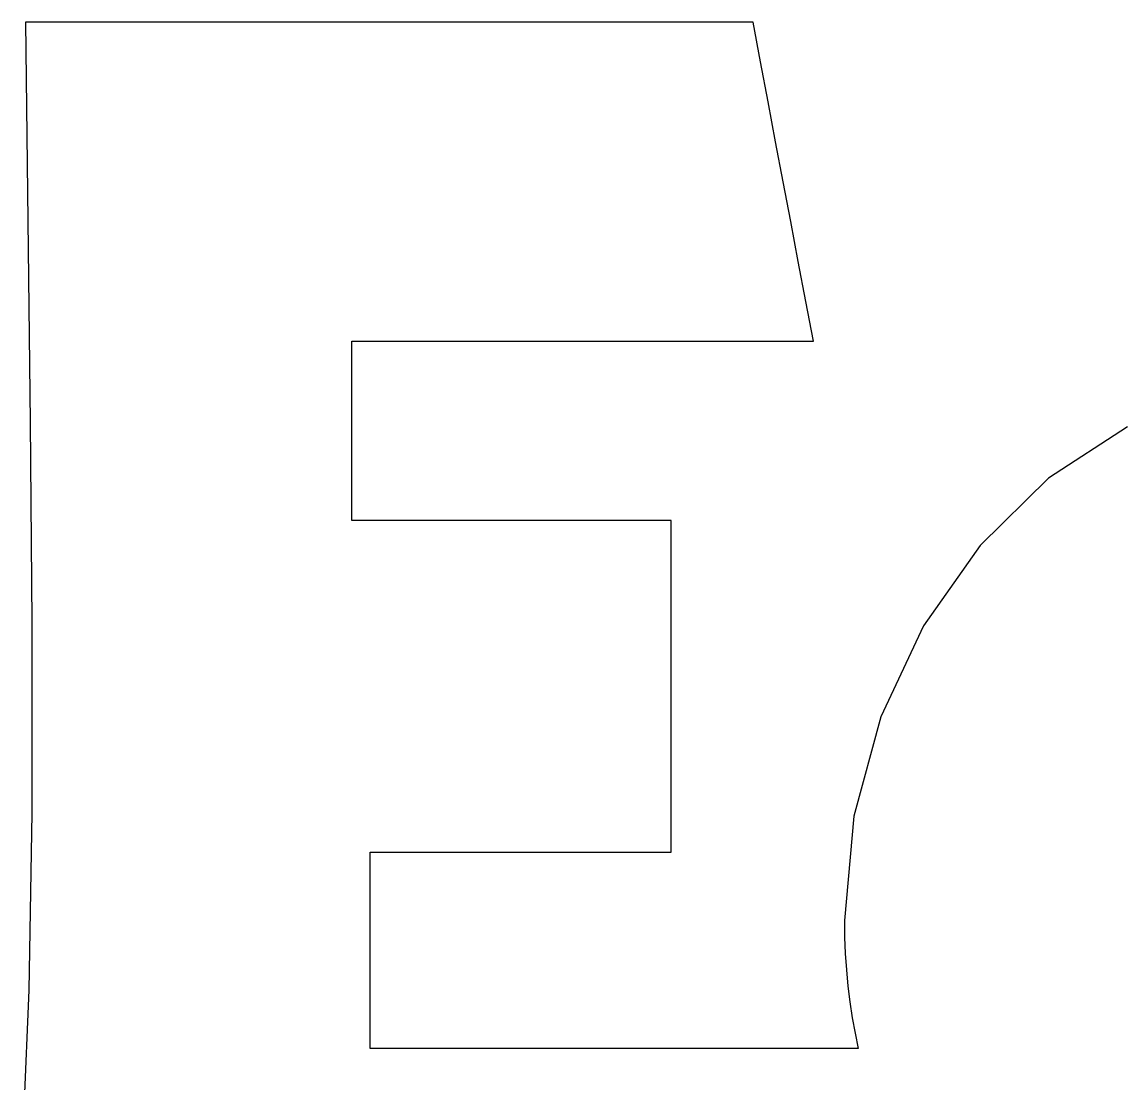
# Model space of a CAD drawing. Extents: x -56 to 66, y -51 to 57.
# Drawn here: x -29.04 to 8.47, y 20.83 to 56.96 of the extents above; entities that cross this region are included whole.
import ezdxf

# ---------------------------------------------------------------- set-up
doc = ezdxf.new("R2010")
doc.units = 0
doc.layers.add('Ed', color=7, linetype='CONTINUOUS')

msp = doc.modelspace()

# ---------------------------------------------------------------- linework, layer by layer
at = {"layer": 'Ed', "color": 7}
for p, q in [((-28.93118, 56.96139), (-28.84898, 50.21108)), ((-25.83495, 56.96135), (-28.93118, 56.96139)), ((-22.73875, 56.96135), (-25.83495, 56.96135)), ((-19.64256, 56.96135), (-22.73875, 56.96135)), ((-16.54637, 56.96135), (-19.64256, 56.96135)), ((-13.45017, 56.96135), (-16.54637, 56.96135)), ((-10.35398, 56.96135), (-13.45017, 56.96135)), ((-7.25779, 56.96135), (-10.35398, 56.96135)), ((-4.16159, 56.96135), (-7.25779, 56.96135)), ((-3.90489, 55.60342), (-4.16159, 56.96135)), ((-3.64819, 54.2455), (-3.90489, 55.60342)), ((-3.39148, 52.88757), (-3.64819, 54.2455)), ((-3.13478, 51.52964), (-3.39148, 52.88757)), ((-2.87808, 50.17172), (-3.13478, 51.52964)), ((-28.84898, 50.21108), (-28.76278, 43.34225)), ((-2.62138, 48.81379), (-2.87808, 50.17172)), ((-2.36467, 47.45586), (-2.62138, 48.81379)), ((-2.10797, 46.09793), (-2.36467, 47.45586)), ((-17.81606, 45.33609), (-17.81606, 46.09793)), ((-17.81606, 46.09793), (-15.85255, 46.09793)), ((-15.85255, 46.09793), (-13.88904, 46.09793)), ((-13.88904, 46.09793), (-11.92552, 46.09793)), ((-11.92552, 46.09793), (-9.96201, 46.09793)), ((-9.96201, 46.09793), (-7.9985, 46.09793)), ((-7.9985, 46.09793), (-6.03499, 46.09793)), ((-6.03499, 46.09793), (-4.07148, 46.09793)), ((-4.07148, 46.09793), (-2.10797, 46.09793)), ((-17.81606, 44.57425), (-17.81606, 45.33609)), ((-17.81606, 43.81241), (-17.81606, 44.57425)), ((-17.81606, 43.05057), (-17.81606, 43.81241)), ((-28.76278, 43.34225), (-28.70588, 36.55392)), ((8.586821, 43.1842), (5.901771, 41.4398)), ((-17.81606, 42.28873), (-17.81606, 43.05057)), ((-17.81606, 41.5269), (-17.81606, 42.28873)), ((-17.81606, 40.76505), (-17.81606, 41.5269)), ((5.901771, 41.4398), (3.564961, 39.15359)), ((-17.81606, 40.00322), (-17.81606, 40.76505)), ((-16.45806, 40.00322), (-17.81606, 40.00322)), ((-15.10007, 40.00322), (-16.45806, 40.00322)), ((-13.74208, 40.00322), (-15.10007, 40.00322)), ((-12.38409, 40.00322), (-13.74208, 40.00322)), ((-11.0261, 40.00322), (-12.38409, 40.00322)), ((-9.66811, 40.00322), (-11.0261, 40.00322)), ((-8.31011, 40.00322), (-9.66811, 40.00322)), ((-6.95212, 40.00322), (-8.31011, 40.00322)), ((-6.95212, 38.59167), (-6.95212, 40.00322)), ((3.564961, 39.15359), (1.638811, 36.41555)), ((-6.95212, 37.18013), (-6.95212, 38.59167)), ((-6.95212, 35.76859), (-6.95212, 37.18013)), ((-28.70588, 36.55392), (-28.71188, 30.04511)), ((1.638811, 36.41555), (0.18572, 33.31563)), ((-6.95212, 34.35705), (-6.95212, 35.76859)), ((-6.95212, 32.94551), (-6.95212, 34.35705)), ((0.18572, 33.31563), (-0.7319, 29.94382)), ((-6.95212, 31.53396), (-6.95212, 32.94551)), ((-6.95212, 30.12242), (-6.95212, 31.53396)), ((-28.71188, 30.04511), (-28.81339, 24.01483)), ((-6.95212, 28.71088), (-6.95212, 30.12242)), ((-0.7319, 29.94382), (-1.05164, 26.39009)), ((-17.19697, 27.87637), (-17.19697, 28.71088)), ((-17.19697, 28.71088), (-15.91637, 28.71088)), ((-15.91637, 28.71088), (-14.63576, 28.71088)), ((-14.63576, 28.71088), (-13.35515, 28.71088)), ((-13.35515, 28.71088), (-12.07455, 28.71088)), ((-12.07455, 28.71088), (-10.79394, 28.71088)), ((-10.79394, 28.71088), (-9.51333, 28.71088)), ((-9.51333, 28.71088), (-8.23273, 28.71088)), ((-8.23273, 28.71088), (-6.95212, 28.71088)), ((-17.19697, 27.04186), (-17.19697, 27.87637)), ((-17.19697, 26.20735), (-17.19697, 27.04186)), ((-1.05164, 26.39009), (-1.04364, 25.82193)), ((-17.19697, 25.37284), (-17.19697, 26.20735)), ((-1.04364, 25.82193), (-1.02084, 25.26019)), ((-17.19697, 24.53833), (-17.19697, 25.37284)), ((-1.02084, 25.26019), (-0.98314, 24.70504)), ((-17.19697, 23.70382), (-17.19697, 24.53833)), ((-0.98314, 24.70504), (-0.93074, 24.15669)), ((-28.81339, 24.01483), (-29.04399, 18.66211)), ((-0.93074, 24.15669), (-0.86394, 23.6153)), ((-17.19697, 22.86931), (-17.19697, 23.70382)), ((-0.86394, 23.6153), (-0.78284, 23.08106)), ((-0.78284, 23.08106), (-0.68774, 22.55417)), ((-17.19697, 22.0348), (-17.19697, 22.86931)), ((-0.68774, 22.55417), (-0.57887, 22.0348)), ((-15.11971, 22.0348), (-17.19697, 22.0348)), ((-13.04245, 22.0348), (-15.11971, 22.0348)), ((-10.96518, 22.0348), (-13.04245, 22.0348)), ((-8.88792, 22.0348), (-10.96518, 22.0348)), ((-6.81066, 22.0348), (-8.88792, 22.0348)), ((-4.73339, 22.0348), (-6.81066, 22.0348)), ((-2.65613, 22.0348), (-4.73339, 22.0348)), ((-0.57887, 22.0348), (-2.65613, 22.0348))]:
    msp.add_line(p, q, dxfattribs=at)

doc.saveas('drawing.dxf')
